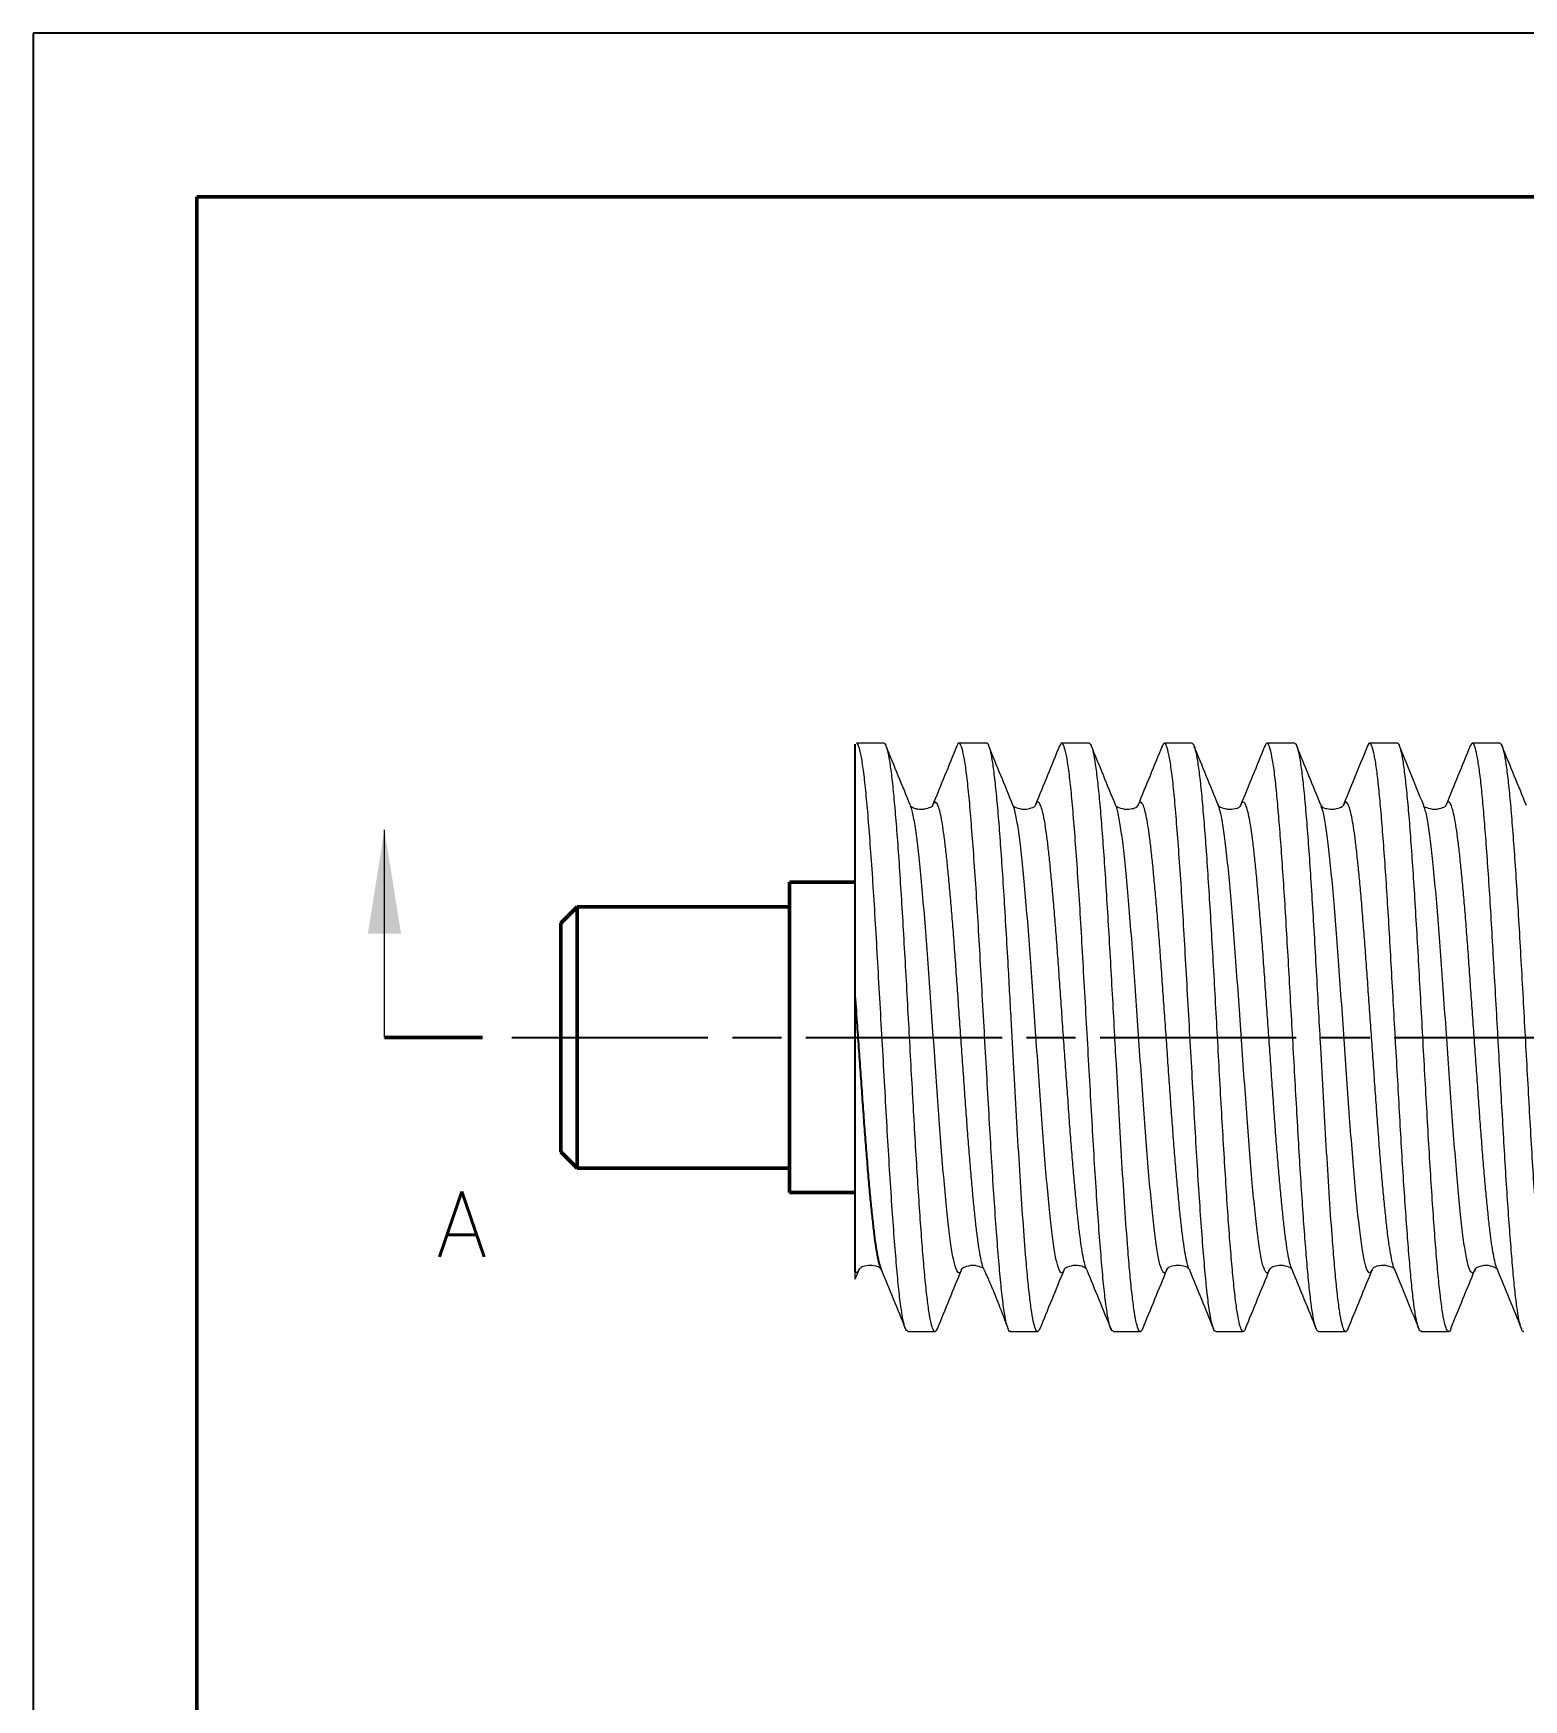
# Model space of a CAD drawing. Header units: millimetres. Extents: x 538 to 2406, y -113 to 359.
# Drawn here: x 1330 to 1375.6, y 93 to 144 of the extents above; entities that cross this region are included whole.
import ezdxf

# ---------------------------------------------------------------- set-up
doc = ezdxf.new("R2010")
doc.units = ezdxf.units.MM
doc.header["$LTSCALE"] = 0.5
doc.linetypes.add('AM_ISO08W050', pattern=[18, 12, -1.5, 3, -1.5])
doc.layers.get('0').update_dxf_attribs({"lineweight": 50})
for name, color, linetype, lineweight in [('AM_7', 4, 'AM_ISO08W050', 25), ('粗实线层', 7, 'Continuous', 50), ('细实线层', 7, 'Continuous', 25)]:
    doc.layers.add(name, color=color, linetype=linetype, lineweight=lineweight)
doc.styles.add('USER2', font='SIMPLEX.SHX')

# ---------------------------------------------------------------- blocks, each defined once
blk = doc.blocks.new('$CAXA_FRAME_13B17AC1$')
at = {"layer": '粗实线层'}
for p, q in [((95, 138.5), (-95, 138.5)), ((95, -138.5), (95, 138.5))]:
    blk.add_line(p, q, dxfattribs=at)
at = {"layer": '细实线层'}
for p, q in [((105, 148.5), (-105, 148.5)), ((105, -148.5), (105, 148.5))]:
    blk.add_line(p, q, dxfattribs=at)

msp = doc.modelspace()

# ---------------------------------------------------------------- linework, layer by layer
at = {"color": 7, "linetype": 'Continuous', "lineweight": 15}
for p, q in [((1356.0564, 122.2793), (1355.2071, 122.2793)), ((1359.1979, 122.2793), (1358.3486, 122.2793)), ((1362.3395, 122.2793), (1361.4903, 122.2793)), ((1365.4809, 122.2793), (1364.6319, 122.2793)), ((1368.6227, 122.2793), (1367.7734, 122.2793)), ((1371.7641, 122.2793), (1370.915, 122.2793)), ((1374.9057, 122.2793), (1374.0568, 122.2793)), ((1356.8666, 120.3706), (1356.8616, 120.3763)), ((1357.5394, 120.3724), (1357.5363, 120.3648)), ((1359.9985, 120.3726), (1359.9955, 120.3773)), ((1366.2872, 120.3605), (1366.2803, 120.3826)), ((1370.1113, 120.385), (1370.1036, 120.3692)), ((1372.5766, 120.3695), (1372.5699, 120.3757)), ((1357.2636, 120.2543), (1357.1348, 120.2543)), ((1360.4054, 120.2543), (1360.2767, 120.2543)), ((1363.5471, 120.2543), (1363.4184, 120.2543)), ((1366.6886, 120.2543), (1366.5599, 120.2543)), ((1369.8301, 120.2543), (1369.7014, 120.2543)), ((1372.9716, 120.2543), (1372.8429, 120.2543)), ((1355.1677, 105.8818), (1355.2894, 106.1787)), ((1355.564, 106.3043), (1355.6927, 106.3043)), ((1358.4323, 106.2029), (1358.4282, 106.1912)), ((1358.7057, 106.3043), (1358.8345, 106.3043)), ((1361.8476, 106.3043), (1361.9763, 106.3043)), ((1362.2557, 106.1736), (1362.2502, 106.1884)), ((1364.9891, 106.3043), (1365.1179, 106.3043)), ((1367.858, 106.2033), (1367.8552, 106.1981)), ((1368.1306, 106.3043), (1368.2593, 106.3043)), ((1368.5403, 106.1728), (1368.5322, 106.1929)), ((1371.2721, 106.3043), (1371.4009, 106.3043)), ((1374.4136, 106.3043), (1374.5423, 106.3043)), ((1374.8179, 106.187), (1374.8151, 106.1932)), ((1356.7779, 104.2793), (1357.6142, 104.2793)), ((1359.9196, 104.2793), (1360.7563, 104.2793)), ((1363.061, 104.2793), (1363.8979, 104.2793)), ((1366.2028, 104.2793), (1367.0479, 104.2793)), ((1369.3443, 104.2793), (1370.1811, 104.2793)), ((1372.4859, 104.2793), (1373.3311, 104.2793))]:
    msp.add_line(p, q, dxfattribs=at)
at = {"color": 7, "linetype": 'Continuous', "lineweight": 0}
msp.add_line((1340.7664, 113.2793), (1340.7664, 119.6293), dxfattribs=at)
at = {"color": 7, "linetype": 'Continuous', "lineweight": 50}
for p, q in [((1355.1661, 118.0293), (1353.1661, 118.0293)), ((1353.1661, 113.2793), (1353.1661, 118.0293)), ((1346.6661, 117.2793), (1346.1661, 116.7793)), ((1348.1661, 117.2793), (1346.6661, 117.2793)), ((1346.6661, 117.2793), (1346.6661, 113.2793)), ((1353.1661, 117.2793), (1348.1661, 117.2793)), ((1346.1661, 113.2793), (1346.1661, 116.7793)), ((1346.1661, 109.7793), (1346.1661, 113.2793)), ((1346.6661, 113.2793), (1346.6661, 109.2793)), ((1353.1661, 108.5293), (1353.1661, 113.2793)), ((1346.1661, 109.7793), (1346.6661, 109.2793)), ((1346.6661, 109.2793), (1348.1661, 109.2793)), ((1348.1661, 109.2793), (1353.1661, 109.2793)), ((1353.1661, 108.5293), (1355.1661, 108.5293))]:
    msp.add_line(p, q, dxfattribs=at)
at = {"lineweight": 50}
msp.add_line((1340.7664, 113.2793), (1343.7709, 113.2793), dxfattribs=at)
at = {"color": 7, "linetype": 'Continuous', "lineweight": -3}
for points, knots in [([(1355.1661, 114.6744), (1355.1661, 115.1773), (1355.1661, 115.6705), (1355.1661, 116.3983), (1355.1661, 116.6399), (1355.1661, 117.1131), (1355.1661, 117.3441), (1355.1661, 118.0208), (1355.1661, 118.4503), (1355.1661, 119.2646), (1355.1661, 119.6366), (1355.1661, 120.1451), (1355.1661, 120.3069), (1355.1661, 120.6145), (1355.1661, 120.7607), (1355.1661, 121.1676), (1355.1661, 121.3992), (1355.1661, 121.7843), (1355.1661, 121.9383), (1355.1661, 122.1567), (1355.1661, 122.2219), (1355.1661, 122.2477)], [0, 0, 0, 0, 0.125, 0.125, 0.1875, 0.1875, 0.25, 0.25, 0.375, 0.375, 0.5, 0.5, 0.5625, 0.5625, 0.625, 0.625, 0.75, 0.75, 0.875, 0.875, 1, 1, 1, 1]), ([(1355.1661, 109.821), (1355.1661, 110.1874), (1355.1661, 110.5716), (1355.1661, 111.3552), (1355.1661, 111.756), (1355.1661, 112.5747), (1355.1661, 112.9951), (1355.1661, 113.6244), (1355.1661, 113.8343), (1355.1661, 114.2543), (1355.1661, 114.4644), (1355.1661, 114.6744)], [0, 0, 0, 0, 0.25, 0.25, 0.5, 0.5, 0.75, 0.75, 0.875, 0.875, 1, 1, 1, 1]), ([(1355.1661, 108.4102), (1355.1661, 108.4635), (1355.1661, 108.5701), (1355.1661, 108.7361), (1355.1661, 108.9063), (1355.1661, 109.1393), (1355.1661, 109.4404), (1355.1661, 109.6941), (1355.1661, 109.821)], [0, 0, 0, 0, 0.12501246, 0.2499378, 0.37490206, 0.50003115, 0.74993787, 1, 1, 1, 1]), ([(1355.1661, 106.1045), (1355.1661, 106.157), (1355.1661, 106.2052), (1355.1661, 106.315), (1355.1661, 106.3752), (1355.1661, 106.5754), (1355.1661, 106.7352), (1355.1661, 107.1145), (1355.1661, 107.3355), (1355.1661, 107.8327), (1355.1661, 108.1079), (1355.1661, 108.4102)], [0, 0, 0, 0, 0.125, 0.125, 0.25, 0.25, 0.5, 0.5, 0.75, 0.75, 1, 1, 1, 1])]:
    msp.add_open_spline(points, degree=3, knots=knots, dxfattribs=at)
at = {"color": 7, "linetype": 'Continuous', "lineweight": 15}
for points, knots in [([(1356.7779, 104.3004), (1356.7646, 104.298), (1356.7284, 104.2913), (1356.6671, 104.4783), (1356.5951, 104.8421), (1356.5234, 105.3813), (1356.4551, 106.0718), (1356.3857, 106.905), (1356.3138, 107.8694), (1356.2418, 108.9432), (1356.1716, 110.097), (1356.1038, 111.3115), (1356.0326, 112.5689), (1355.9606, 113.8465), (1355.8891, 115.1075), (1355.821, 116.3277), (1355.7512, 117.4893), (1355.6793, 118.5734), (1355.6074, 119.5516), (1355.5375, 120.3999), (1355.4695, 121.1076), (1355.3981, 121.6621), (1355.3316, 122.0243), (1355.2713, 122.2143), (1355.232, 122.2884), (1355.2108, 122.2733), (1355.2071, 122.2706)], [0, 0, 0, 0, 0.0260398, 0.07097, 0.1161922, 0.1612511, 0.2057174, 0.2503661, 0.2955109, 0.340701, 0.3854828, 0.4298662, 0.4748391, 0.5200652, 0.565089, 0.6095119, 0.6542204, 0.699387, 0.7445597, 0.7892859, 0.8336978, 0.87871, 0.9239367, 0.9584781, 0.9926762, 1, 1, 1, 1]), ([(1357.6815, 104.3667), (1357.6617, 104.3285), (1357.6201, 104.2485), (1357.5569, 104.3152), (1357.4921, 104.5215), (1357.4275, 104.8778), (1357.3632, 105.3722), (1357.2991, 105.9967), (1357.2354, 106.7395), (1357.1719, 107.5876), (1357.1086, 108.5261), (1357.0456, 109.539), (1356.9829, 110.6095), (1356.9205, 111.7197), (1356.858, 112.8574), (1356.795, 114.0127), (1356.7313, 115.1677), (1356.6671, 116.2976), (1356.6029, 117.3764), (1356.5385, 118.3858), (1356.474, 119.3088), (1356.4095, 120.1297), (1356.3449, 120.8348), (1356.2801, 121.4114), (1356.2153, 121.8526), (1356.1504, 122.1399), (1356.0974, 122.2785), (1356.0661, 122.2647), (1356.0564, 122.2604)], [0, 0, 0, 0, 0.03628378, 0.07603574, 0.11567845, 0.15521192, 0.19463613, 0.23395109, 0.2731568, 0.31225326, 0.35124046, 0.3901184, 0.42888709, 0.46754653, 0.5060967, 0.54512877, 0.58487111, 0.62461361, 0.66435629, 0.70409913, 0.74384214, 0.78358532, 0.82332867, 0.8630722, 0.90281589, 0.94255975, 0.98230379, 1, 1, 1, 1]), ([(1356.8625, 120.3743), (1356.7381, 120.6776), (1356.4891, 121.2849), (1356.241, 121.8924), (1356.1168, 122.1965)], [0, 0, 0, 0, 0.4994251, 1, 1, 1, 1]), ([(1358.2814, 122.1954), (1358.1573, 121.8914), (1357.9093, 121.2842), (1357.6605, 120.6774), (1357.5363, 120.3743)], [0, 0, 0, 0, 0.5005437, 1, 1, 1, 1]), ([(1359.9196, 104.2908), (1359.9161, 104.2871), (1359.8896, 104.2597), (1359.8395, 104.379), (1359.7676, 104.6603), (1359.6956, 105.1314), (1359.6255, 105.757), (1359.5577, 106.5307), (1359.4864, 107.44), (1359.4143, 108.4706), (1359.3429, 109.5927), (1359.2749, 110.7834), (1359.205, 112.0245), (1359.1331, 113.2976), (1359.0612, 114.5702), (1358.9914, 115.8101), (1358.9233, 116.999), (1358.8518, 118.1189), (1358.7798, 119.1464), (1358.7086, 120.0521), (1358.6408, 120.8214), (1358.5706, 121.4438), (1358.4986, 121.9055), (1358.4267, 122.1989), (1358.3571, 122.296), (1358.3098, 122.2872), (1358.2838, 122.1956), (1358.2812, 122.1868)], [0, 0, 0, 0, 0.00664447, 0.04944994, 0.09271917, 0.13601973, 0.17891729, 0.22145735, 0.26456719, 0.30790782, 0.35104251, 0.39360186, 0.43646362, 0.47975273, 0.52303555, 0.56587883, 0.60844967, 0.65159631, 0.6949364, 0.73803324, 0.78056545, 0.82348047, 0.86678623, 0.91004811, 0.95283409, 0.99544657, 1, 1, 1, 1]), ([(1360.8179, 104.349), (1360.8019, 104.3211), (1360.7638, 104.2547), (1360.7041, 104.3043), (1360.6389, 104.501), (1360.5746, 104.8442), (1360.5112, 105.3194), (1360.4487, 105.9149), (1360.377, 106.7302), (1360.2965, 107.8136), (1360.2077, 109.1885), (1360.1208, 110.6627), (1360.0496, 111.9385), (1359.9937, 112.9591), (1359.95, 113.7598), (1359.9042, 114.5956), (1359.8508, 115.5544), (1359.7919, 116.5799), (1359.7277, 117.6425), (1359.6633, 118.6313), (1359.5989, 119.5295), (1359.5343, 120.3218), (1359.4697, 120.9952), (1359.405, 121.5371), (1359.3402, 121.9428), (1359.2753, 122.1882), (1359.2278, 122.2943), (1359.202, 122.2712), (1359.1979, 122.2676)], [0, 0, 0, 0, 0.029397, 0.0698126, 0.1097395, 0.1491777, 0.1881272, 0.2265879, 0.2645598, 0.3205579, 0.3754585, 0.4292616, 0.481967, 0.5079312, 0.533764, 0.5636853, 0.5936067, 0.6334898, 0.673373, 0.7132564, 0.7531399, 0.7930237, 0.8329076, 0.8727917, 0.9126759, 0.9525604, 0.992445, 1, 1, 1, 1]), ([(1359.9984, 120.3877), (1359.8749, 120.689), (1359.6278, 121.292), (1359.3812, 121.8959), (1359.2578, 122.198)], [0, 0, 0, 0, 0.4997026, 1, 1, 1, 1]), ([(1361.4293, 122.2101), (1361.3053, 121.9066), (1361.0577, 121.3003), (1360.8092, 120.6941), (1360.6851, 120.3914)], [0, 0, 0, 0, 0.5004851, 1, 1, 1, 1]), ([(1363.061, 104.2966), (1363.0445, 104.2986), (1363.0051, 104.3036), (1362.9401, 104.5187), (1362.8681, 104.9084), (1362.7967, 105.4696), (1362.7288, 106.1809), (1362.6588, 107.0333), (1362.5868, 108.0149), (1362.5149, 109.1016), (1362.4453, 110.2651), (1362.3771, 111.4867), (1362.3056, 112.7487), (1362.2336, 114.0262), (1362.1624, 115.2826), (1362.0947, 116.4956), (1362.0243, 117.6474), (1361.9523, 118.7185), (1361.8805, 119.6794), (1361.8112, 120.5085), (1361.7428, 121.1954), (1361.6711, 121.7276), (1361.5991, 122.095), (1361.528, 122.2748), (1361.4732, 122.3074), (1361.4394, 122.2162), (1361.4289, 122.1878)], [0, 0, 0, 0, 0.03111383, 0.07439895, 0.11790372, 0.16118974, 0.20390016, 0.24694155, 0.29040014, 0.33384031, 0.37682753, 0.41957165, 0.4628927, 0.50639588, 0.5496429, 0.59232958, 0.63542346, 0.67889773, 0.72231584, 0.76524459, 0.808034, 0.8513878, 0.89488615, 0.93809103, 0.98076489, 1, 1, 1, 1]), ([(1363.9663, 104.374), (1363.959, 104.3537), (1363.9351, 104.2867), (1363.8892, 104.2648), (1363.8289, 104.3378), (1363.764, 104.576), (1363.7, 104.9532), (1363.6368, 105.4606), (1363.5745, 106.0846), (1363.5031, 106.9286), (1363.4229, 108.0383), (1363.3343, 109.4339), (1363.2478, 110.9198), (1363.1723, 112.2809), (1363.1051, 113.5112), (1363.0448, 114.6154), (1362.9813, 115.7511), (1362.9171, 116.8572), (1362.8529, 117.9026), (1362.7885, 118.8698), (1362.724, 119.7424), (1362.6594, 120.5056), (1362.5948, 121.1463), (1362.53, 121.6547), (1362.4652, 122.0179), (1362.4017, 122.241), (1362.3598, 122.2637), (1362.3395, 122.2746)], [0, 0, 0, 0, 0.01330363, 0.04372693, 0.08385241, 0.12349112, 0.16264305, 0.20130816, 0.23948644, 0.27717785, 0.33275939, 0.38724782, 0.44064298, 0.4929447, 0.52722743, 0.56568618, 0.60540583, 0.64512564, 0.68484563, 0.72456579, 0.76428612, 0.80400662, 0.8437273, 0.88344814, 0.92316917, 0.96289036, 1, 1, 1, 1]), ([(1363.1386, 120.3908), (1363.0145, 120.6935), (1362.7662, 121.2994), (1362.5187, 121.9055), (1362.3948, 122.2088)], [0, 0, 0, 0, 0.4995336, 1, 1, 1, 1]), ([(1364.5658, 122.1983), (1364.4417, 121.8945), (1364.1939, 121.2876), (1363.9452, 120.681), (1363.821, 120.378)], [0, 0, 0, 0, 0.5005243, 1, 1, 1, 1]), ([(1366.2028, 104.2975), (1366.1961, 104.2923), (1366.1664, 104.2692), (1366.1126, 104.4075), (1366.0406, 104.7166), (1365.9687, 105.2103), (1365.8992, 105.8575), (1365.831, 106.6509), (1365.7594, 107.5786), (1365.6873, 108.6241), (1365.6162, 109.757), (1365.5485, 110.9558), (1365.4781, 112.2026), (1365.4061, 113.478), (1365.3343, 114.7474), (1365.2651, 115.9812), (1365.1966, 117.1615), (1365.1249, 118.2702), (1365.0529, 119.2821), (1364.982, 120.1691), (1364.9143, 120.9184), (1364.8436, 121.5187), (1364.7716, 121.9585), (1364.6998, 122.2198), (1364.6324, 122.3159), (1364.5875, 122.2337), (1364.5657, 122.1938)], [0, 0, 0, 0, 0.012648, 0.0555776, 0.0989113, 0.1422146, 0.1850547, 0.227684, 0.2708861, 0.3142577, 0.357362, 0.3999155, 0.4428964, 0.4862448, 0.5295251, 0.5723059, 0.6149839, 0.6582176, 0.7015834, 0.7446446, 0.7871889, 0.830218, 0.8735778, 0.9168318, 0.9595505, 1, 1, 1, 1]), ([(1367.117, 104.3814), (1367.1063, 104.3518), (1367.0736, 104.2615), (1367.0187, 104.2737), (1366.9522, 104.4107), (1366.8858, 104.7061), (1366.8196, 105.145), (1366.7537, 105.7225), (1366.6879, 106.428), (1366.6224, 107.2499), (1366.5571, 108.174), (1366.492, 109.1848), (1366.4271, 110.265), (1366.3624, 111.3964), (1366.298, 112.5597), (1366.2338, 113.7349), (1366.1699, 114.9018), (1366.1058, 116.0408), (1366.0416, 117.1328), (1365.9774, 118.1597), (1365.913, 119.1039), (1365.8486, 119.9496), (1365.7841, 120.6825), (1365.7194, 121.2897), (1365.6547, 121.7629), (1365.5899, 122.0867), (1365.532, 122.262), (1365.4956, 122.2625), (1365.4809, 122.2626)], [0, 0, 0, 0, 0.0193632, 0.0590376, 0.098751, 0.1385215, 0.1782915, 0.2180612, 0.2578304, 0.2975992, 0.3373675, 0.3771355, 0.416903, 0.4566702, 0.4964369, 0.5362032, 0.5759334, 0.6156474, 0.6553616, 0.6950759, 0.7347905, 0.7745051, 0.81422, 0.8539351, 0.8936503, 0.9333657, 0.9730813, 1, 1, 1, 1]), ([(1366.2873, 120.3741), (1366.163, 120.6773), (1365.9142, 121.2842), (1365.6662, 121.8915), (1365.5421, 122.1954)], [0, 0, 0, 0, 0.4994501, 1, 1, 1, 1]), ([(1367.7064, 122.196), (1367.5823, 121.8919), (1367.3342, 121.2845), (1367.0853, 120.6774), (1366.9609, 120.3741)], [0, 0, 0, 0, 0.5005643, 1, 1, 1, 1]), ([(1369.3443, 104.2816), (1369.3245, 104.2935), (1369.284, 104.3177), (1369.2204, 104.535), (1369.1555, 104.8864), (1369.0911, 105.3754), (1369.0294, 105.9874), (1368.9675, 106.7154), (1368.9031, 107.5528), (1368.8382, 108.4865), (1368.7739, 109.4937), (1368.7124, 110.5563), (1368.6503, 111.6626), (1368.5859, 112.801), (1368.521, 113.9511), (1368.4568, 115.085), (1368.3953, 116.1847), (1368.3331, 117.2388), (1368.2686, 118.2353), (1368.2037, 119.1542), (1368.1396, 119.9737), (1368.0783, 120.6826), (1368.0135, 121.2967), (1367.9441, 121.7896), (1367.8721, 122.1325), (1367.8015, 122.2864), (1367.748, 122.3006), (1367.7153, 122.2023), (1367.706, 122.1744)], [0, 0, 0, 0, 0.0370482, 0.0758994, 0.1149137, 0.1537719, 0.192163, 0.2305695, 0.2694357, 0.3084497, 0.3472927, 0.3856566, 0.4240919, 0.4629723, 0.5019854, 0.5408123, 0.5791519, 0.6176152, 0.6565092, 0.6955207, 0.7343308, 0.7726488, 0.8111396, 0.8543747, 0.8976921, 0.9406565, 0.9831702, 1, 1, 1, 1]), ([(1370.2491, 104.3663), (1370.2473, 104.3605), (1370.2287, 104.3011), (1370.1937, 104.2729), (1370.1387, 104.2896), (1370.0788, 104.4423), (1370.0144, 104.7515), (1369.9507, 105.1972), (1369.888, 105.7657), (1369.8262, 106.4438), (1369.7553, 107.3418), (1369.6757, 108.5001), (1369.5878, 109.9323), (1369.502, 111.4372), (1369.4262, 112.8168), (1369.3578, 114.0707), (1369.2959, 115.1933), (1369.2318, 116.3221), (1369.1675, 117.3995), (1369.1032, 118.4072), (1369.0388, 119.328), (1368.9742, 120.1465), (1368.9096, 120.8488), (1368.8449, 121.4224), (1368.7801, 121.8606), (1368.7152, 122.1444), (1368.6628, 122.28), (1368.6319, 122.2651), (1368.6227, 122.2606)], [0, 0, 0, 0, 0.003308, 0.0338264, 0.0640706, 0.1039571, 0.1433565, 0.1822687, 0.2206937, 0.2586315, 0.296082, 0.3513024, 0.4054289, 0.4584611, 0.5103991, 0.5461411, 0.5858697, 0.6255985, 0.6653275, 0.7050567, 0.744786, 0.7845155, 0.8242452, 0.8639751, 0.9037051, 0.9434353, 0.9831656, 1, 1, 1, 1]), ([(1369.4277, 120.377), (1369.3035, 120.68), (1369.0548, 121.2866), (1368.8069, 121.8935), (1368.6829, 122.1973)], [0, 0, 0, 0, 0.4994739, 1, 1, 1, 1]), ([(1370.8483, 122.1967), (1370.7089, 121.8552), (1370.461, 121.2483), (1370.2123, 120.6418), (1370.1036, 120.3766)], [0, 0, 0, 0, 0.5627103, 1, 1, 1, 1]), ([(1372.4859, 104.2969), (1372.476, 104.2934), (1372.4455, 104.2825), (1372.3928, 104.4192), (1372.328, 104.6993), (1372.2633, 105.1266), (1372.1999, 105.6803), (1372.1391, 106.354), (1372.0756, 107.14), (1372.0108, 108.0303), (1371.9461, 109.0054), (1371.8828, 110.0432), (1371.822, 111.1301), (1371.7583, 112.2546), (1371.6935, 113.4026), (1371.6288, 114.5476), (1371.5657, 115.665), (1371.5049, 116.7424), (1371.4411, 117.768), (1371.3763, 118.7269), (1371.3116, 119.5962), (1371.2487, 120.3586), (1371.1877, 121.0072), (1371.1239, 121.5348), (1371.059, 121.9308), (1370.9944, 122.1884), (1370.9315, 122.2917), (1370.8841, 122.2885), (1370.8555, 122.2025), (1370.848, 122.18)], [0, 0, 0, 0, 0.0186588, 0.0573289, 0.0963125, 0.1352923, 0.1739515, 0.2122049, 0.2508971, 0.2898877, 0.3288594, 0.3674955, 0.4057525, 0.4444659, 0.4834629, 0.5224257, 0.5610381, 0.5993013, 0.6380354, 0.6770381, 0.7159912, 0.7545792, 0.7928515, 0.8316055, 0.8706131, 0.9095559, 0.9481188, 0.986403, 1, 1, 1, 1]), ([(1373.4004, 104.3633), (1373.4004, 104.3631), (1373.3785, 104.2849), (1373.3343, 104.2656), (1373.268, 104.3198), (1373.2015, 104.5442), (1373.1352, 104.912), (1373.0691, 105.4232), (1373.0032, 106.0673), (1372.9376, 106.8339), (1372.8722, 107.7098), (1372.807, 108.6802), (1372.742, 109.7287), (1372.6773, 110.8373), (1372.6127, 111.9875), (1372.5484, 113.1594), (1372.4844, 114.3329), (1372.4204, 115.488), (1372.3562, 116.6053), (1372.292, 117.6663), (1372.2277, 118.653), (1372.1633, 119.5489), (1372.0989, 120.3386), (1372.0343, 121.0091), (1371.9696, 121.5477), (1371.9048, 121.9502), (1371.8399, 122.1919), (1371.793, 122.2955), (1371.7677, 122.272), (1371.7641, 122.2687)], [0, 0, 0, 0, 0.0000722, 0.0397416, 0.0794114, 0.1191689, 0.1589344, 0.1986994, 0.238464, 0.2782282, 0.317992, 0.3577554, 0.3975183, 0.4372809, 0.477043, 0.5168047, 0.5565557, 0.5962646, 0.6359736, 0.6756828, 0.7153922, 0.7551018, 0.7948115, 0.8345215, 0.8742316, 0.9139419, 0.9536523, 0.9933629, 1, 1, 1, 1]), ([(1372.57, 120.3754), (1372.43, 120.7168), (1372.1812, 121.3237), (1371.9332, 121.9309), (1371.8248, 122.1966)], [0, 0, 0, 0, 0.5625265, 1, 1, 1, 1]), ([(1373.9901, 122.1971), (1373.866, 121.8933), (1373.6181, 121.2861), (1373.3693, 120.6794), (1373.245, 120.3763)], [0, 0, 0, 0, 0.5005386, 1, 1, 1, 1]), ([(1375.6275, 104.28), (1375.6273, 104.2798), (1375.6064, 104.256), (1375.565, 104.3396), (1375.5006, 104.5432), (1375.4357, 104.9072), (1375.3714, 105.4003), (1375.3098, 106.0182), (1375.2478, 106.7512), (1375.1834, 107.5935), (1375.1185, 108.531), (1375.0542, 109.541), (1374.9928, 110.6059), (1374.9306, 111.7138), (1374.8661, 112.8534), (1374.8012, 114.0034), (1374.7371, 115.1359), (1374.6758, 116.2338), (1374.6134, 117.2856), (1374.5488, 118.2791), (1374.484, 119.1939), (1374.4199, 120.0084), (1374.3587, 120.7122), (1374.2961, 121.2986), (1374.2316, 121.7589), (1374.1667, 122.0835), (1374.1027, 122.2601), (1374.0453, 122.3052), (1374.0072, 122.2236), (1373.9899, 122.1866)], [0, 0, 0, 0, 0.0004044, 0.0388226, 0.0777012, 0.1167283, 0.155585, 0.193963, 0.2324099, 0.2713028, 0.3103291, 0.3491697, 0.3875232, 0.4259982, 0.4649047, 0.5039294, 0.5427532, 0.581085, 0.6195876, 0.6585069, 0.6975292, 0.7363356, 0.7746485, 0.8131778, 0.8521093, 0.8911285, 0.9299168, 0.9682136, 1, 1, 1, 1]), ([(1376.541, 104.3745), (1376.5357, 104.3576), (1376.5085, 104.2712), (1376.459, 104.2647), (1376.3926, 104.3628), (1376.3261, 104.6242), (1376.2599, 105.0293), (1376.1939, 105.5753), (1376.1281, 106.2518), (1376.0625, 107.0476), (1375.9971, 107.9491), (1375.932, 108.9411), (1375.8671, 110.0066), (1375.8024, 111.1277), (1375.7379, 112.2853), (1375.6736, 113.4595), (1375.6096, 114.6302), (1375.5456, 115.7774), (1375.4815, 116.8821), (1375.4172, 117.9259), (1375.3529, 118.891), (1375.2885, 119.7611), (1375.224, 120.5216), (1375.1594, 121.1592), (1375.0947, 121.6645), (1375.0299, 122.0243), (1374.9669, 122.243), (1374.9254, 122.2634), (1374.9057, 122.2732)], [0, 0, 0, 0, 0.0095921, 0.0492855, 0.0889955, 0.1287852, 0.1685745, 0.2083634, 0.2481518, 0.2879399, 0.3277275, 0.3675147, 0.4073015, 0.4470879, 0.4868739, 0.5266595, 0.5664209, 0.6061537, 0.6458866, 0.6856197, 0.7253529, 0.7650864, 0.80482, 0.8445538, 0.8842878, 0.9240219, 0.9637563, 1, 1, 1, 1]), ([(1375.712, 120.3744), (1375.5876, 120.6777), (1375.3386, 121.285), (1375.0905, 121.8925), (1374.9663, 122.1966)], [0, 0, 0, 0, 0.4994255, 1, 1, 1, 1]), ([(1357.5376, 120.3776), (1357.5333, 120.3576), (1357.5256, 120.3218), (1357.3439, 120.2749), (1357.2639, 120.2543)], [0, 0, 0, 0, 0.5594179, 1, 1, 1, 1]), ([(1360.2764, 120.2543), (1360.196, 120.2746), (1360.0181, 120.3197), (1360.0052, 120.3639), (1359.9982, 120.3882)], [0, 0, 0, 0, 0.4517144, 1, 1, 1, 1]), ([(1360.6781, 120.375), (1360.6718, 120.3522), (1360.6612, 120.314), (1360.4787, 120.2714), (1360.4054, 120.2543)], [0, 0, 0, 0, 0.59843032, 1, 1, 1, 1]), ([(1360.6852, 120.388), (1360.6834, 120.3861), (1360.6811, 120.3836), (1360.6788, 120.376), (1360.6783, 120.3744)], [0, 0, 0, 0, 0.7910741, 1, 1, 1, 1]), ([(1363.4182, 120.2543), (1363.3376, 120.2747), (1363.1589, 120.32), (1363.1457, 120.3659), (1363.1384, 120.3911)], [0, 0, 0, 0, 0.4512064, 1, 1, 1, 1]), ([(1363.8194, 120.3743), (1363.7945, 120.3425), (1363.7452, 120.2797), (1363.6124, 120.2627), (1363.5468, 120.2543)], [0, 0, 0, 0, 0.50615759, 1, 1, 1, 1]), ([(1366.56, 120.2543), (1366.4795, 120.2746), (1366.3005, 120.32), (1366.2884, 120.3634), (1366.2817, 120.3873)], [0, 0, 0, 0, 0.4493374, 1, 1, 1, 1]), ([(1366.9673, 120.3889), (1366.9666, 120.3875), (1366.9657, 120.3853), (1366.9643, 120.3819), (1366.9632, 120.3794), (1366.962, 120.3769), (1366.9604, 120.3734), (1366.9571, 120.3664), (1366.9524, 120.3577), (1366.9338, 120.3283), (1366.864, 120.2717), (1366.7669, 120.262), (1366.6883, 120.2543)], [0, 0, 0, 0, 0.0057212, 0.0081346, 0.0103805, 0.0125933, 0.0149129, 0.0203123, 0.0359798, 0.0595739, 0.2389779, 1, 1, 1, 1]), ([(1369.7014, 120.2543), (1369.6358, 120.2627), (1369.5031, 120.2797), (1369.4538, 120.3424), (1369.4289, 120.3741)], [0, 0, 0, 0, 0.4938371, 1, 1, 1, 1]), ([(1370.1097, 120.391), (1370.1025, 120.3658), (1370.0892, 120.32), (1369.9107, 120.2747), (1369.8301, 120.2543)], [0, 0, 0, 0, 0.54851405, 1, 1, 1, 1]), ([(1373.2494, 120.3866), (1373.2427, 120.363), (1373.2304, 120.3199), (1373.0521, 120.2746), (1372.9718, 120.2543)], [0, 0, 0, 0, 0.5494956, 1, 1, 1, 1]), ([(1357.135, 120.2543), (1357.1058, 120.2565), (1357.0334, 120.2621), (1356.9522, 120.2957), (1356.9164, 120.3215), (1356.8959, 120.3363)], [0, 0, 0, 0, 0.2242434, 0.5557196, 1, 1, 1, 1]), ([(1372.8428, 120.2543), (1372.755, 120.2755), (1372.6374, 120.3038), (1372.6227, 120.3249), (1372.619, 120.3302)], [0, 0, 0, 0, 0.7471266, 1, 1, 1, 1]), ([(1355.1661, 105.8825), (1355.1661, 105.8854), (1355.1661, 105.8918), (1355.1661, 105.9647), (1355.1661, 106.0592), (1355.1661, 106.1045)], [0, 0, 0, 0, 0.2989892, 0.6643832, 1, 1, 1, 1]), ([(1355.2915, 106.1838), (1355.3165, 106.2157), (1355.3658, 106.2788), (1355.4986, 106.2958), (1355.5642, 106.3043)], [0, 0, 0, 0, 0.5061513, 1, 1, 1, 1]), ([(1355.693, 106.3043), (1355.7588, 106.2957), (1355.892, 106.2783), (1355.9418, 106.2134), (1355.967, 106.1806)], [0, 0, 0, 0, 0.4939062, 1, 1, 1, 1]), ([(1355.9655, 106.1841), (1356.0898, 105.8809), (1356.3387, 105.2739), (1356.5867, 104.6666), (1356.7108, 104.3626)], [0, 0, 0, 0, 0.4994455, 1, 1, 1, 1]), ([(1357.687, 104.3604), (1357.8111, 104.6644), (1358.0591, 105.2716), (1358.308, 105.8787), (1358.4323, 106.1818)], [0, 0, 0, 0, 0.5005535, 1, 1, 1, 1]), ([(1358.4319, 106.1808), (1358.4363, 106.201), (1358.4444, 106.237), (1358.6256, 106.2837), (1358.7057, 106.3043)], [0, 0, 0, 0, 0.5585218, 1, 1, 1, 1]), ([(1358.8347, 106.3043), (1358.9146, 106.2836), (1359.0962, 106.2368), (1359.1037, 106.2018), (1359.1079, 106.1822)], [0, 0, 0, 0, 0.44037788, 1, 1, 1, 1]), ([(1359.1128, 106.1706), (1359.1267, 106.1373), (1359.1519, 106.0771), (1359.2104, 105.9549), (1359.2752, 105.8148), (1359.3338, 105.6804), (1359.3799, 105.5709), (1359.4291, 105.4503), (1359.5034, 105.2629), (1359.6044, 104.9997), (1359.7295, 104.6701), (1359.8082, 104.4731), (1359.8525, 104.3624)], [0, 0, 0, 0, 0.1420225, 0.2564863, 0.3484403, 0.3898171, 0.4310204, 0.4746854, 0.5232425, 0.6421266, 0.7989104, 1, 1, 1, 1]), ([(1360.8227, 104.3469), (1360.9468, 104.6507), (1361.1947, 105.2575), (1361.4434, 105.8643), (1361.5676, 106.1674)], [0, 0, 0, 0, 0.5005311, 1, 1, 1, 1]), ([(1361.5747, 106.1752), (1361.5821, 106.1979), (1361.5961, 106.2411), (1361.7661, 106.2839), (1361.8472, 106.3043)], [0, 0, 0, 0, 0.5230275, 1, 1, 1, 1]), ([(1361.9761, 106.3043), (1362.0042, 106.3022), (1362.0752, 106.2969), (1362.1532, 106.2656), (1362.2279, 106.2176), (1362.2412, 106.1963), (1362.2486, 106.1843)], [0, 0, 0, 0, 0.1373179, 0.3472461, 0.6334499, 1, 1, 1, 1]), ([(1362.2556, 106.168), (1362.3798, 105.8648), (1362.6287, 105.2577), (1362.8766, 104.6507), (1363.0008, 104.3469)], [0, 0, 0, 0, 0.4994514, 1, 1, 1, 1]), ([(1363.9711, 104.3627), (1364.0952, 104.6666), (1364.3431, 105.2737), (1364.5919, 105.8804), (1364.7161, 106.1834)], [0, 0, 0, 0, 0.5005345, 1, 1, 1, 1]), ([(1364.7097, 106.1684), (1364.7107, 106.1709), (1364.7187, 106.1898), (1364.7324, 106.2099), (1364.8058, 106.2866), (1364.9086, 106.2965), (1364.9892, 106.3043)], [0, 0, 0, 0, 0.0115916, 0.0864725, 0.2837609, 1, 1, 1, 1]), ([(1365.1175, 106.3043), (1365.1832, 106.2959), (1365.316, 106.2789), (1365.3655, 106.2156), (1365.3905, 106.1835)], [0, 0, 0, 0, 0.4938628, 1, 1, 1, 1]), ([(1365.3909, 106.1825), (1365.5153, 105.8793), (1365.7642, 105.2721), (1366.0122, 104.6648), (1366.1364, 104.3607)], [0, 0, 0, 0, 0.499438, 1, 1, 1, 1]), ([(1367.1125, 104.3622), (1367.2366, 104.6662), (1367.4846, 105.2735), (1367.7335, 105.8804), (1367.8578, 106.1836)], [0, 0, 0, 0, 0.500553, 1, 1, 1, 1]), ([(1367.8579, 106.1839), (1367.8829, 106.2158), (1367.9323, 106.2789), (1368.0651, 106.2959), (1368.1307, 106.3043)], [0, 0, 0, 0, 0.506148, 1, 1, 1, 1]), ([(1368.2591, 106.3043), (1368.3397, 106.2839), (1368.5182, 106.2388), (1368.5316, 106.1928), (1368.5389, 106.1677)], [0, 0, 0, 0, 0.4516361, 1, 1, 1, 1]), ([(1368.5322, 106.1834), (1368.6564, 105.8804), (1368.9051, 105.2738), (1369.153, 104.6667), (1369.2771, 104.3629)], [0, 0, 0, 0, 0.49947, 1, 1, 1, 1]), ([(1370.254, 104.3619), (1370.3779, 104.6654), (1370.6256, 105.2719), (1370.874, 105.8779), (1370.9981, 106.1806)], [0, 0, 0, 0, 0.5004849, 1, 1, 1, 1]), ([(1370.9995, 106.184), (1371.007, 106.1961), (1371.0203, 106.2175), (1371.095, 106.2656), (1371.1732, 106.2969), (1371.2441, 106.3022), (1371.2721, 106.3043)], [0, 0, 0, 0, 0.3662983, 0.6524292, 0.8624483, 1, 1, 1, 1]), ([(1371.4011, 106.3043), (1371.4815, 106.2839), (1371.6593, 106.2389), (1371.6726, 106.1938), (1371.6799, 106.169)], [0, 0, 0, 0, 0.452282, 1, 1, 1, 1]), ([(1371.6749, 106.1805), (1371.7837, 105.9154), (1372.0321, 105.3093), (1372.2798, 104.7029), (1372.4191, 104.3618)], [0, 0, 0, 0, 0.4375828, 1, 1, 1, 1]), ([(1371.6804, 106.1711), (1371.6788, 106.1726), (1371.6771, 106.1742), (1371.6753, 106.1798), (1371.6752, 106.1802)], [0, 0, 0, 0, 0.9284675, 1, 1, 1, 1]), ([(1373.396, 104.3631), (1373.5201, 104.667), (1373.7681, 105.2741), (1374.0168, 105.8809), (1374.1411, 106.1839)], [0, 0, 0, 0, 0.5005376, 1, 1, 1, 1]), ([(1374.1401, 106.1815), (1374.1444, 106.2013), (1374.152, 106.2368), (1374.3336, 106.2836), (1374.4136, 106.3043)], [0, 0, 0, 0, 0.5592591, 1, 1, 1, 1]), ([(1374.5426, 106.3043), (1374.6201, 106.285), (1374.8023, 106.2397), (1374.8111, 106.2027), (1374.8161, 106.1814)], [0, 0, 0, 0, 0.42543258, 1, 1, 1, 1]), ([(1374.8151, 106.1841), (1374.9394, 105.8809), (1375.1882, 105.2739), (1375.4362, 104.6666), (1375.5604, 104.3626)], [0, 0, 0, 0, 0.4994455, 1, 1, 1, 1])]:
    msp.add_open_spline(points, degree=3, knots=knots, dxfattribs=at)
at = {"color": 8, "linetype": 'Continuous', "lineweight": 15}
for points, knots in [([(1358.4282, 106.1912), (1358.421, 106.169), (1358.3855, 106.0598), (1358.3249, 106.0644), (1358.24, 106.215), (1358.1535, 106.5854), (1358.0683, 107.1421), (1357.987, 107.8733), (1357.9012, 108.7594), (1357.8146, 109.7778), (1357.7308, 110.8924), (1357.6486, 112.0742), (1357.5623, 113.294), (1357.4759, 114.5131), (1357.3938, 115.6937), (1357.3099, 116.8063), (1357.2234, 117.8222), (1357.1377, 118.7041), (1357.0563, 119.4341), (1356.9711, 119.9758), (1356.9038, 120.2896), (1356.8665, 120.35), (1356.8575, 120.3645)], [0, 0, 0, 0, 0.0136333, 0.0669563, 0.1207775, 0.1750387, 0.228953, 0.2822402, 0.3362664, 0.3905088, 0.4441819, 0.4976048, 0.5517732, 0.6059321, 0.6593371, 0.7130327, 0.7672791, 0.8212906, 0.8745742, 0.9285059, 0.9827658, 1, 1, 1, 1]), ([(1359.1092, 106.187), (1359.104, 106.197), (1359.0811, 106.2411), (1359.0396, 106.4001), (1358.9856, 106.6635), (1358.9323, 107.0058), (1358.8808, 107.414), (1358.8296, 107.887), (1358.7764, 108.4223), (1358.7224, 109.0155), (1358.6684, 109.6571), (1358.6151, 110.3358), (1358.5637, 111.0434), (1358.5124, 111.7756), (1358.4592, 112.5284), (1358.4051, 113.2939), (1358.3511, 114.0592), (1358.2979, 114.8114), (1358.2467, 115.5426), (1358.1952, 116.2492), (1358.1419, 116.9267), (1358.0879, 117.5666), (1358.0339, 118.1578), (1357.9808, 118.6907), (1357.9297, 119.1613), (1357.8781, 119.5673), (1357.8247, 119.9056), (1357.7706, 120.1709), (1357.7167, 120.3577), (1357.6636, 120.4654), (1357.6126, 120.4884), (1357.5714, 120.4579), (1357.5465, 120.3916), (1357.5394, 120.3724)], [0, 0, 0, 0, 0.0098909, 0.043805, 0.0777376, 0.1114954, 0.144891, 0.1782272, 0.2119473, 0.2458676, 0.2797954, 0.3135374, 0.3469069, 0.3802676, 0.4140042, 0.4479303, 0.4818526, 0.5155782, 0.5489222, 0.5823092, 0.6160619, 0.6499929, 0.6839092, 0.7176178, 0.7509392, 0.7843521, 0.8181201, 0.8520555, 0.885965, 0.9196561, 0.952958, 0.9863961, 1, 1, 1, 1]), ([(1361.5678, 106.1909), (1361.5572, 106.1613), (1361.5185, 106.0523), (1361.4548, 106.0733), (1361.3693, 106.2553), (1361.2828, 106.6533), (1361.1982, 107.2359), (1361.1166, 107.9902), (1361.0305, 108.8969), (1360.944, 109.9309), (1360.8611, 111.0568), (1360.778, 112.2458), (1360.6916, 113.4684), (1360.6055, 114.6839), (1360.5239, 115.8566), (1360.4392, 116.9572), (1360.3527, 117.9565), (1360.2675, 118.8172), (1360.1861, 119.5244), (1360.1005, 120.037), (1360.0369, 120.3199), (1360.0036, 120.3656), (1359.9985, 120.3726)], [0, 0, 0, 0, 0.0199335, 0.0732725, 0.1272594, 0.1815756, 0.2354335, 0.2888222, 0.3429832, 0.3972483, 0.4508345, 0.504444, 0.5587155, 0.6128652, 0.6662437, 0.7201203, 0.7744378, 0.8284084, 0.8817508, 0.9358329, 0.9901316, 1, 1, 1, 1]), ([(1362.2502, 106.1884), (1362.2376, 106.2192), (1362.2071, 106.2935), (1362.1581, 106.5035), (1362.1043, 106.8012), (1362.0515, 107.1722), (1362.0008, 107.6084), (1361.9486, 108.1082), (1361.895, 108.6693), (1361.8409, 109.2844), (1361.7871, 109.9433), (1361.7344, 110.6349), (1361.6838, 111.3535), (1361.6314, 112.095), (1361.5778, 112.8548), (1361.5236, 113.6218), (1361.4699, 114.383), (1361.4173, 115.1267), (1361.3667, 115.8479), (1361.3142, 116.5426), (1361.2605, 117.2055), (1361.2063, 117.8258), (1361.1527, 118.3931), (1361.1002, 118.8996), (1361.0496, 119.3429), (1360.997, 119.7204), (1360.9432, 120.0283), (1360.8891, 120.2605), (1360.8355, 120.4137), (1360.7831, 120.4846), (1360.7343, 120.4832), (1360.701, 120.4186), (1360.6852, 120.388)], [0, 0, 0, 0, 0.0240582, 0.0581085, 0.0920943, 0.1258232, 0.1591837, 0.1928079, 0.2267411, 0.260793, 0.2947692, 0.3284778, 0.3618324, 0.3954792, 0.4294244, 0.4634772, 0.4974432, 0.5311308, 0.5644826, 0.5981515, 0.6321081, 0.6661612, 0.7001163, 0.7337824, 0.7671343, 0.8008247, 0.8347921, 0.8688448, 0.9027885, 0.9364324, 0.9697876, 1, 1, 1, 1]), ([(1364.7096, 106.1931), (1364.695, 106.1559), (1364.6523, 106.0468), (1364.5845, 106.0864), (1364.4986, 106.2998), (1364.4121, 106.725), (1364.3283, 107.3331), (1364.2461, 108.1102), (1364.1598, 109.037), (1364.0734, 110.0858), (1363.9913, 111.2224), (1363.9074, 112.418), (1363.8209, 113.6428), (1363.7351, 114.854), (1363.6538, 116.0182), (1363.5685, 117.1062), (1363.482, 118.0881), (1363.3974, 118.9271), (1363.3157, 119.6112), (1363.2298, 120.0938), (1363.1698, 120.35), (1363.1402, 120.3837), (1363.1386, 120.3855)], [0, 0, 0, 0, 0.0276625, 0.0809491, 0.134974, 0.1892163, 0.2428906, 0.296312, 0.3504794, 0.4046387, 0.4580445, 0.5117383, 0.5659842, 0.6199963, 0.6732798, 0.7272101, 0.7814697, 0.8352719, 0.8886046, 0.9427089, 0.9969176, 1, 1, 1, 1]), ([(1365.391, 106.1864), (1365.3889, 106.1902), (1365.3691, 106.2256), (1365.3307, 106.3689), (1365.2766, 106.6195), (1365.2232, 106.9521), (1365.1713, 107.3506), (1365.1204, 107.8145), (1365.0674, 108.3408), (1365.0135, 108.9261), (1364.9594, 109.5613), (1364.906, 110.2354), (1364.8542, 110.939), (1364.8032, 111.6679), (1364.7502, 112.418), (1364.6962, 113.1824), (1364.6421, 113.9485), (1364.5888, 114.7034), (1364.5372, 115.4379), (1364.4861, 116.1483), (1364.4329, 116.8304), (1364.3789, 117.4765), (1364.3249, 118.0753), (1364.2716, 118.6172), (1364.2201, 119.0969), (1364.1689, 119.5125), (1364.1157, 119.8609), (1364.0617, 120.1371), (1364.0077, 120.3356), (1363.9544, 120.4547), (1363.9031, 120.4902), (1363.8591, 120.4642), (1363.8313, 120.3944), (1363.821, 120.3687)], [0, 0, 0, 0, 0.0040829, 0.037976, 0.0719159, 0.1057088, 0.1391663, 0.1724518, 0.2061249, 0.240026, 0.2739627, 0.3077414, 0.3411741, 0.3744764, 0.4081678, 0.4420761, 0.4760089, 0.5097729, 0.5431803, 0.5765025, 0.6102113, 0.6441263, 0.6780546, 0.7118031, 0.7451847, 0.7785298, 0.8122555, 0.8461765, 0.8800997, 0.9138322, 0.9471874, 0.9805583, 1, 1, 1, 1]), ([(1367.8552, 106.1981), (1367.8353, 106.1525), (1367.7874, 106.0427), (1367.7141, 106.1036), (1367.6279, 106.3484), (1367.5415, 106.8004), (1367.4586, 107.4336), (1367.3755, 108.233), (1367.289, 109.1796), (1367.203, 110.2426), (1367.1214, 111.3894), (1367.0367, 112.591), (1366.9501, 113.8167), (1366.8649, 115.0231), (1366.7836, 116.1782), (1366.6978, 117.2532), (1366.6113, 118.216), (1366.5275, 119.0358), (1366.4453, 119.6863), (1366.3636, 120.1497), (1366.3111, 120.2946), (1366.2872, 120.3605)], [0, 0, 0, 0, 0.037844, 0.0912795, 0.145488, 0.1998021, 0.2534377, 0.3070933, 0.3614128, 0.4156116, 0.4690385, 0.5229618, 0.5773277, 0.6313477, 0.6847374, 0.7388667, 0.7932141, 0.8469929, 0.9005173, 0.9547895, 1, 1, 1, 1]), ([(1368.5322, 106.1929), (1368.5226, 106.2147), (1368.4951, 106.2768), (1368.4491, 106.4667), (1368.3953, 106.7529), (1368.3423, 107.1142), (1368.2914, 107.541), (1368.2395, 108.0317), (1368.186, 108.5842), (1368.1319, 109.1921), (1368.078, 109.8453), (1368.0251, 110.5326), (1367.9743, 111.2476), (1367.9223, 111.9859), (1367.8688, 112.7436), (1367.8146, 113.5104), (1367.7608, 114.2732), (1367.708, 115.0199), (1367.6573, 115.7446), (1367.6051, 116.4434), (1367.5515, 117.1115), (1367.4974, 117.7388), (1367.4436, 118.3144), (1367.3909, 118.8299), (1367.3402, 119.2825), (1367.2879, 119.6698), (1367.2343, 119.9881), (1367.1801, 120.2318), (1367.1264, 120.3958), (1367.0738, 120.4817), (1367.0231, 120.4793), (1366.9872, 120.4453), (1366.9682, 120.3895), (1366.967, 120.3859)], [0, 0, 0, 0, 0.0183802, 0.052418, 0.0864194, 0.1201916, 0.1535752, 0.1871335, 0.2210277, 0.2550686, 0.289062, 0.3228154, 0.3561853, 0.3897678, 0.4236756, 0.4577191, 0.4917039, 0.5254379, 0.5587972, 0.5924032, 0.626324, 0.6603694, 0.694345, 0.7280589, 0.7614106, 0.7950397, 0.8289728, 0.8630194, 0.8969852, 0.9306785, 0.9640257, 0.9976771, 1, 1, 1, 1]), ([(1370.9982, 106.1924), (1370.974, 106.1437), (1370.9219, 106.0388), (1370.8436, 106.1255), (1370.7572, 106.4009), (1370.6709, 106.8795), (1370.5888, 107.5374), (1370.5049, 108.3589), (1370.4183, 109.3245), (1370.3326, 110.4012), (1370.2513, 111.5576), (1370.166, 112.7646), (1370.0794, 113.9903), (1369.9949, 115.1911), (1369.9132, 116.3365), (1369.8271, 117.3978), (1369.7406, 118.3414), (1369.6577, 119.1394), (1369.5747, 119.764), (1369.4965, 120.1864), (1369.4479, 120.3065), (1369.4278, 120.3561)], [0, 0, 0, 0, 0.0463174, 0.0997515, 0.1539325, 0.2081066, 0.2615276, 0.315234, 0.3694938, 0.4235211, 0.4768187, 0.5307619, 0.5850359, 0.6388535, 0.6921994, 0.7463171, 0.8005405, 0.854087, 0.9076524, 0.9618809, 1, 1, 1, 1]), ([(1371.6752, 106.1802), (1371.6574, 106.2299), (1371.6217, 106.3299), (1371.5676, 106.5798), (1371.5141, 106.8991), (1371.4618, 107.2887), (1371.4111, 107.7431), (1371.3583, 108.2605), (1371.3045, 108.8377), (1371.2504, 109.4663), (1371.1969, 110.1355), (1371.1447, 110.8351), (1371.094, 111.5606), (1371.0411, 112.3078), (1370.9873, 113.071), (1370.9331, 113.8376), (1370.8797, 114.5949), (1370.8277, 115.3326), (1370.7769, 116.0468), (1370.7239, 116.7332), (1370.67, 117.3853), (1370.6159, 117.9916), (1370.5625, 118.5423), (1370.5106, 119.0312), (1370.4597, 119.4562), (1370.4067, 119.8146), (1370.3527, 120.1017), (1370.2987, 120.3117), (1370.2453, 120.4425), (1370.1936, 120.4896), (1370.1497, 120.4732), (1370.1217, 120.409), (1370.1113, 120.385)], [0, 0, 0, 0, 0.0337654, 0.0678439, 0.101803, 0.1354523, 0.1688394, 0.2025959, 0.2366088, 0.2706858, 0.3046322, 0.3382581, 0.3716544, 0.4054307, 0.4394525, 0.4735272, 0.5074603, 0.5410623, 0.5744708, 0.6082662, 0.6422963, 0.6763681, 0.7102874, 0.7438648, 0.7772886, 0.8111025, 0.8451403, 0.8792086, 0.9131133, 0.9466657, 0.9801077, 1, 1, 1, 1]), ([(1374.1408, 106.1851), (1374.1402, 106.1831), (1374.1113, 106.0801), (1374.0562, 106.0602), (1373.973, 106.1453), (1373.8865, 106.4591), (1373.8004, 106.9619), (1373.7189, 107.6448), (1373.6342, 108.4878), (1373.5476, 109.4717), (1373.4624, 110.5615), (1373.3811, 111.7268), (1373.2953, 112.9386), (1373.2088, 114.1632), (1373.125, 115.3579), (1373.0428, 116.4931), (1372.9564, 117.5401), (1372.8701, 118.4639), (1372.7879, 119.2397), (1372.7041, 119.8381), (1372.6285, 120.2257), (1372.5827, 120.325), (1372.5654, 120.3626)], [0, 0, 0, 0, 0.001031, 0.0544025, 0.1077905, 0.1618404, 0.2157714, 0.2689342, 0.322589, 0.3766854, 0.4304388, 0.4835637, 0.5374238, 0.5915022, 0.6450159, 0.6982739, 0.7522765, 0.8062725, 0.8595182, 0.9130474, 0.9671286, 1, 1, 1, 1]), ([(1374.8151, 106.1932), (1374.8082, 106.2077), (1374.7834, 106.2594), (1374.7402, 106.4317), (1374.6862, 106.7061), (1374.633, 107.0577), (1374.5819, 107.4749), (1374.5304, 107.9566), (1374.477, 108.5002), (1374.423, 109.1007), (1374.369, 109.748), (1374.3159, 110.431), (1374.2649, 111.1421), (1374.2132, 111.8773), (1374.1598, 112.6327), (1374.1057, 113.3989), (1374.0518, 114.1631), (1373.9987, 114.9127), (1373.9478, 115.6408), (1373.896, 116.3437), (1373.8425, 117.0167), (1373.7884, 117.6506), (1373.7346, 118.2343), (1373.6816, 118.7588), (1373.6308, 119.2207), (1373.5788, 119.6177), (1373.5253, 119.9464), (1373.4712, 120.2012), (1373.4173, 120.377), (1373.3645, 120.4741), (1373.3137, 120.4847), (1373.2756, 120.4529), (1373.2542, 120.3931), (1373.2506, 120.3828)], [0, 0, 0, 0, 0.0132545, 0.0472966, 0.0813306, 0.115163, 0.1486099, 0.1821193, 0.2159914, 0.2500383, 0.284066, 0.3178812, 0.3513066, 0.3848417, 0.418729, 0.4527801, 0.4868007, 0.520598, 0.5540051, 0.5875652, 0.6214671, 0.6555217, 0.6895347, 0.7233135, 0.7567053, 0.7902899, 0.8242057, 0.8582631, 0.8922679, 0.9260276, 0.9594071, 0.9930157, 1, 1, 1, 1]), ([(1355.2894, 106.1907), (1355.271, 106.1492), (1355.2292, 106.0549), (1355.1888, 106.0867), (1355.1661, 106.1045)], [0, 0, 0, 0, 0.4405364, 1, 1, 1, 1])]:
    msp.add_open_spline(points, degree=3, knots=knots, dxfattribs=at)
at = {"color": 8, "linetype": 'Continuous', "lineweight": -3}
msp.add_open_spline([(1355.9657, 106.1892), (1355.9509, 106.228), (1355.9182, 106.3139), (1355.8671, 106.5421), (1355.8134, 106.8509), (1355.7608, 107.2315), (1355.7102, 107.6771), (1355.6577, 108.186), (1355.604, 108.7555), (1355.5498, 109.3777), (1355.4962, 110.042), (1355.4437, 110.7378), (1355.3931, 111.4599), (1355.3405, 112.2045), (1355.2867, 112.9659), (1355.2281, 113.7956), (1355.1882, 114.3615), (1355.1661, 114.6744)], degree=3, knots=[0, 0, 0, 0, 0.0551944, 0.1220049, 0.1886334, 0.2547044, 0.3201385, 0.3862183, 0.4528511, 0.5196615, 0.586268, 0.6522961, 0.7177338, 0.7838551, 0.8505083, 0.9173173, 1, 1, 1, 1], dxfattribs=at)
at = {"color": 7, "linetype": 'Continuous', "lineweight": 0}
msp.add_solid([(1340.7664, 119.6293), (1340.2584, 116.4543), (1341.2744, 116.4543)], dxfattribs=at)
at = {"layer": 'AM_7'}
msp.add_line((1344.6661, 113.2793), (1413.6661, 113.2793), dxfattribs=at)

# ---------------------------------------------------------------- block references
at = {"layer": '粗实线层', "xscale": 0.5, "yscale": 0.5, "zscale": 0.5, "rotation": 90}
msp.add_blockref('$CAXA_FRAME_13B17AC1$', (1404.2719, 91.504), dxfattribs=at)

# ---------------------------------------------------------------- texts
at = {"layer": '粗实线层', "lineweight": 50, "insert": (1342.3627, 108.5657), "char_height": 2, "attachment_point": 1, "style": 'USER2'}
msp.add_mtext_dynamic_manual_height_columns('A', width=3.622907, gutter_width=6.25, heights=[0], dxfattribs=at)

doc.saveas('drawing.dxf')
